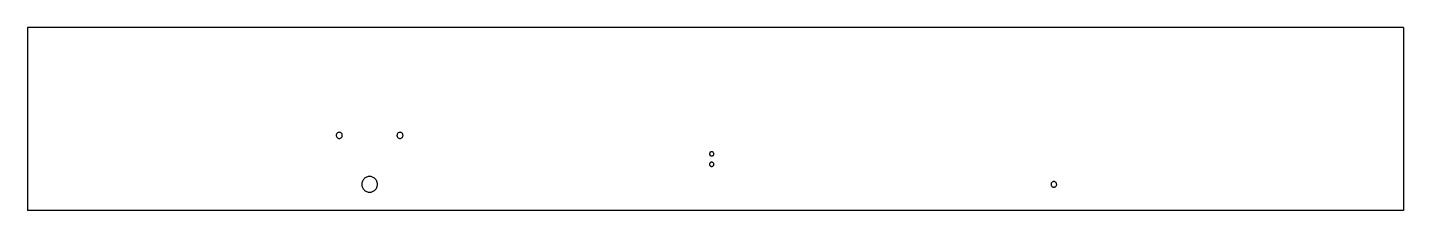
# Model space of a CAD drawing. Header units: millimetres. Extents: x 0 to 1578, y -105 to 105.
import ezdxf

# ---------------------------------------------------------------- set-up
doc = ezdxf.new("R2010")
doc.units = ezdxf.units.MM

msp = doc.modelspace()

# ---------------------------------------------------------------- linework, layer by layer
at = {"color": 7, "linetype": 'Continuous', "lineweight": 25}
for p, q in [((0, 105), (0, -105)), ((1578.4, 105), (0, 105)), ((1578.4, 105), (1578.4, -105)), ((1578.4, -105), (0, -105))]:
    msp.add_line(p, q, dxfattribs=at)
for points, knots in [([(354.1, -18.8), (354.1, -18.3), (354.2, -17.9), (354.5, -17), (354.8, -16.6), (355.5, -16), (355.8, -15.7), (356.7, -15.4), (357.6, -15.2), (358.5, -15.4), (359.4, -15.7), (359.8, -16), (360.4, -16.6), (360.7, -17), (361, -17.9), (361.2, -18.8), (361, -19.7), (360.7, -20.6), (360.4, -21), (359.8, -21.6), (359.4, -21.9), (358.5, -22.2), (357.6, -22.4), (356.7, -22.2), (355.8, -21.9), (355.5, -21.6), (354.8, -21), (354.5, -20.6), (354.2, -19.7), (354.1, -19.3), (354.1, -18.8)], [0, 0, 0, 0, 0.062498, 0.062502, 0.124998, 0.125003, 0.187498, 0.187502, 0.25, 0.312498, 0.312501, 0.374997, 0.375002, 0.437498, 0.437501, 0.5, 0.562498, 0.562502, 0.624998, 0.625003, 0.687498, 0.687502, 0.75, 0.812498, 0.812501, 0.874997, 0.875002, 0.937498, 0.937502, 1, 1, 1, 1]), ([(423.8, -18.8), (423.8, -18.3), (423.9, -17.9), (424.2, -17), (424.5, -16.6), (425.1, -16), (425.5, -15.7), (426.4, -15.4), (427.3, -15.2), (428.2, -15.4), (429, -15.7), (429.4, -16), (430.1, -16.6), (430.3, -17), (430.7, -17.9), (430.9, -18.8), (430.7, -19.7), (430.3, -20.6), (430.1, -21), (429.4, -21.6), (429, -21.9), (428.2, -22.2), (427.3, -22.4), (426.4, -22.2), (425.5, -21.9), (425.1, -21.6), (424.5, -21), (424.2, -20.6), (423.9, -19.7), (423.8, -19.3), (423.8, -18.8)], [0, 0, 0, 0, 0.062498, 0.062502, 0.124998, 0.125003, 0.187499, 0.187502, 0.25, 0.312498, 0.312502, 0.374997, 0.375002, 0.437498, 0.437502, 0.5, 0.562499, 0.562502, 0.624998, 0.625003, 0.687499, 0.687502, 0.75, 0.812498, 0.812502, 0.874997, 0.875002, 0.937498, 0.937502, 1, 1, 1, 1]), ([(354.1, -18.8), (354.1, -19.2), (354.1, -19.7), (354.4, -20.1), (354.5, -20.2)], [0, 0, 0, 0, 0.800945, 1, 1, 1, 1]), ([(423.8, -18.6), (423.8, -18.7), (423.7, -19.1), (423.8, -19.7), (424.1, -20.1), (424.1, -20.2)], [0, 0, 0, 0, 0.1068101, 0.8232572, 1, 1, 1, 1]), ([(784.9, -37.6), (785.2, -37.6), (785.5, -37.6), (786.1, -37.9), (786.4, -38), (786.8, -38.5), (787, -38.8), (787.3, -39.4), (787.4, -40), (787.3, -40.6), (787, -41.2), (786.8, -41.5), (786.4, -42), (786.1, -42.1), (785.5, -42.4), (784.9, -42.5), (784.2, -42.4), (783.6, -42.1), (783.4, -42), (782.9, -41.5), (782.7, -41.2), (782.5, -40.6), (782.4, -40), (782.5, -39.4), (782.7, -38.8), (782.9, -38.5), (783.4, -38), (783.6, -37.9), (784.2, -37.6), (784.6, -37.6), (784.9, -37.6)], [0, 0, 0, 0, 0.062498, 0.062501, 0.124997, 0.125002, 0.187498, 0.187501, 0.25, 0.312498, 0.312502, 0.374998, 0.375002, 0.437498, 0.437502, 0.5, 0.562498, 0.562501, 0.624997, 0.625002, 0.687498, 0.687501, 0.75, 0.812498, 0.812502, 0.874998, 0.875003, 0.937498, 0.937502, 1, 1, 1, 1]), ([(784.9, -49.6), (785.2, -49.6), (785.5, -49.6), (786.1, -49.9), (786.4, -50), (786.8, -50.5), (787, -50.8), (787.3, -51.4), (787.4, -52), (787.3, -52.6), (787, -53.2), (786.8, -53.5), (786.4, -54), (786.1, -54.1), (785.5, -54.4), (784.9, -54.5), (784.2, -54.4), (783.6, -54.1), (783.4, -54), (782.9, -53.5), (782.7, -53.2), (782.5, -52.6), (782.4, -52), (782.5, -51.4), (782.7, -50.8), (782.9, -50.5), (783.4, -50), (783.6, -49.9), (784.2, -49.6), (784.6, -49.6), (784.9, -49.6)], [0, 0, 0, 0, 0.062498, 0.062501, 0.124997, 0.125002, 0.187498, 0.187501, 0.25, 0.312498, 0.312502, 0.374998, 0.375002, 0.437498, 0.437502, 0.5, 0.562498, 0.562501, 0.624997, 0.625002, 0.687498, 0.687501, 0.75, 0.812498, 0.812502, 0.874998, 0.875003, 0.937498, 0.937502, 1, 1, 1, 1]), ([(784.9, -49.6), (784.6, -49.6), (784.2, -49.6), (783.9, -49.8), (783.9, -49.8)], [0, 0, 0, 0, 0.758226, 1, 1, 1, 1]), ([(392.4, -84), (391.9, -84), (390.7, -83.9), (389, -83.4), (387.4, -82.5), (386, -81.4), (384.9, -80), (384.1, -78.5), (383.5, -76.8), (383.4, -75), (383.5, -73.2), (384.1, -71.5), (384.9, -70), (386, -68.6), (387.4, -67.5), (389, -66.6), (390.7, -66.1), (392.4, -65.9), (394.2, -66.1), (395.9, -66.6), (397.5, -67.5), (398.8, -68.6), (400, -70), (400.8, -71.5), (401.3, -73.2), (401.5, -75), (401.3, -76.8), (400.8, -78.5), (400, -80), (398.9, -81.4), (397.5, -82.5), (395.9, -83.4), (394.2, -83.9), (393, -84), (392.4, -84)], [0, 0, 0, 0, 0.031247, 0.0625, 0.093748, 0.125001, 0.156253, 0.187501, 0.21875, 0.25, 0.281238, 0.3125, 0.343732, 0.375, 0.406238, 0.4375, 0.468742, 0.5, 0.531241, 0.5625, 0.593743, 0.625, 0.656248, 0.6875, 0.718748, 0.75, 0.781244, 0.8125, 0.843741, 0.874999, 0.906237, 0.9375, 0.968743, 1, 1, 1, 1]), ([(1177.3, -78.3), (1176.9, -78.3), (1176.5, -78.2), (1175.7, -77.8), (1175.3, -77.6), (1174.7, -77), (1174.5, -76.6), (1174.2, -75.9), (1174, -75), (1174.2, -74.1), (1174.5, -73.4), (1174.7, -73), (1175.3, -72.4), (1175.7, -72.2), (1176.5, -71.8), (1177.3, -71.7), (1178.2, -71.8), (1179, -72.2), (1179.3, -72.4), (1179.9, -73), (1180.2, -73.4), (1180.5, -74.1), (1180.7, -75), (1180.5, -75.9), (1180.2, -76.6), (1179.9, -77), (1179.3, -77.6), (1179, -77.8), (1178.2, -78.2), (1177.8, -78.3), (1177.3, -78.3)], [0, 0, 0, 0, 0.062498, 0.062501, 0.124997, 0.125002, 0.187498, 0.187501, 0.25, 0.312498, 0.312502, 0.374998, 0.375003, 0.437498, 0.437502, 0.5, 0.562498, 0.562501, 0.624997, 0.625002, 0.687498, 0.687501, 0.75, 0.812498, 0.812502, 0.874998, 0.875003, 0.937498, 0.937502, 1, 1, 1, 1])]:
    msp.add_open_spline(points, degree=3, knots=knots, dxfattribs=at)

doc.saveas('drawing.dxf')
